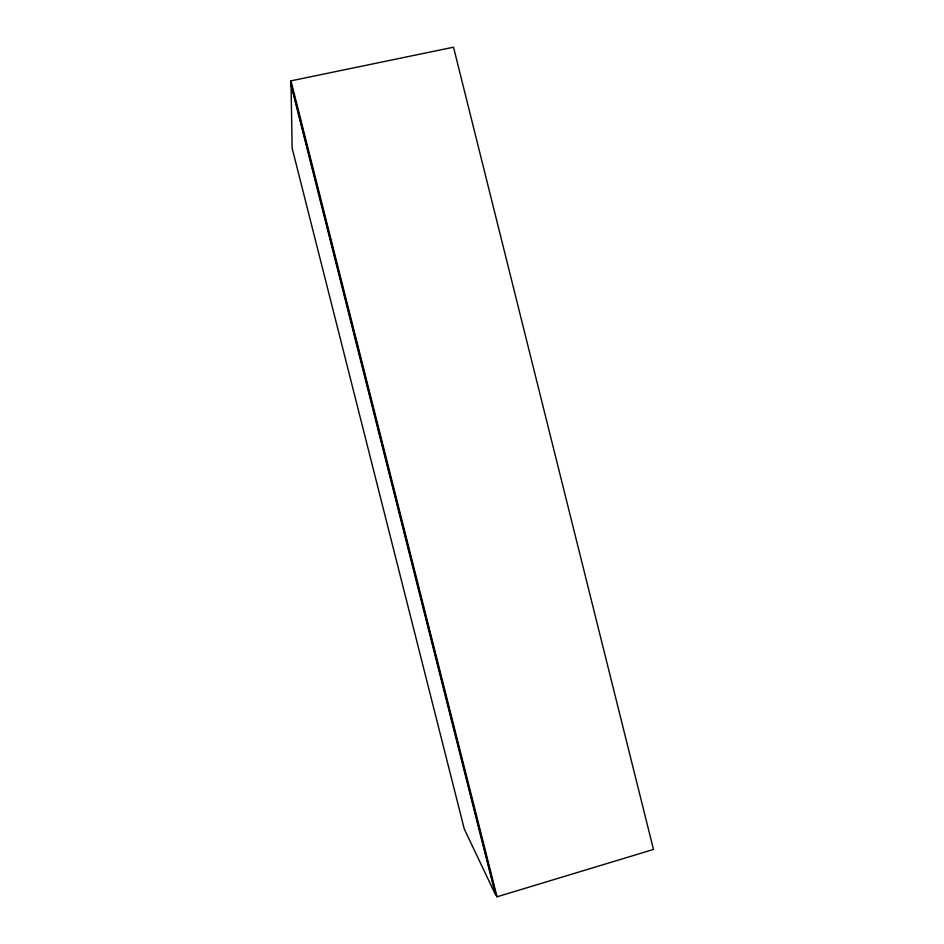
<?xml version="1.0" encoding="UTF-8"?>
<svg xmlns="http://www.w3.org/2000/svg" width="944" height="944" viewBox="0 0 944 944"><rect width="100%" height="100%" fill="white"/><g stroke="black" fill="none" stroke-linecap="round" stroke-linejoin="round"><path stroke-width="1.42" d="M291.035 83.367L495.824 894.275L497.028 896.8L653.484 849.458L453.521 47.2L290.976 80.842L292.156 148.22L464.283 828.997L495.529 894.794L290.516 83.037M290.976 80.842L497.028 896.8"/></g></svg>
